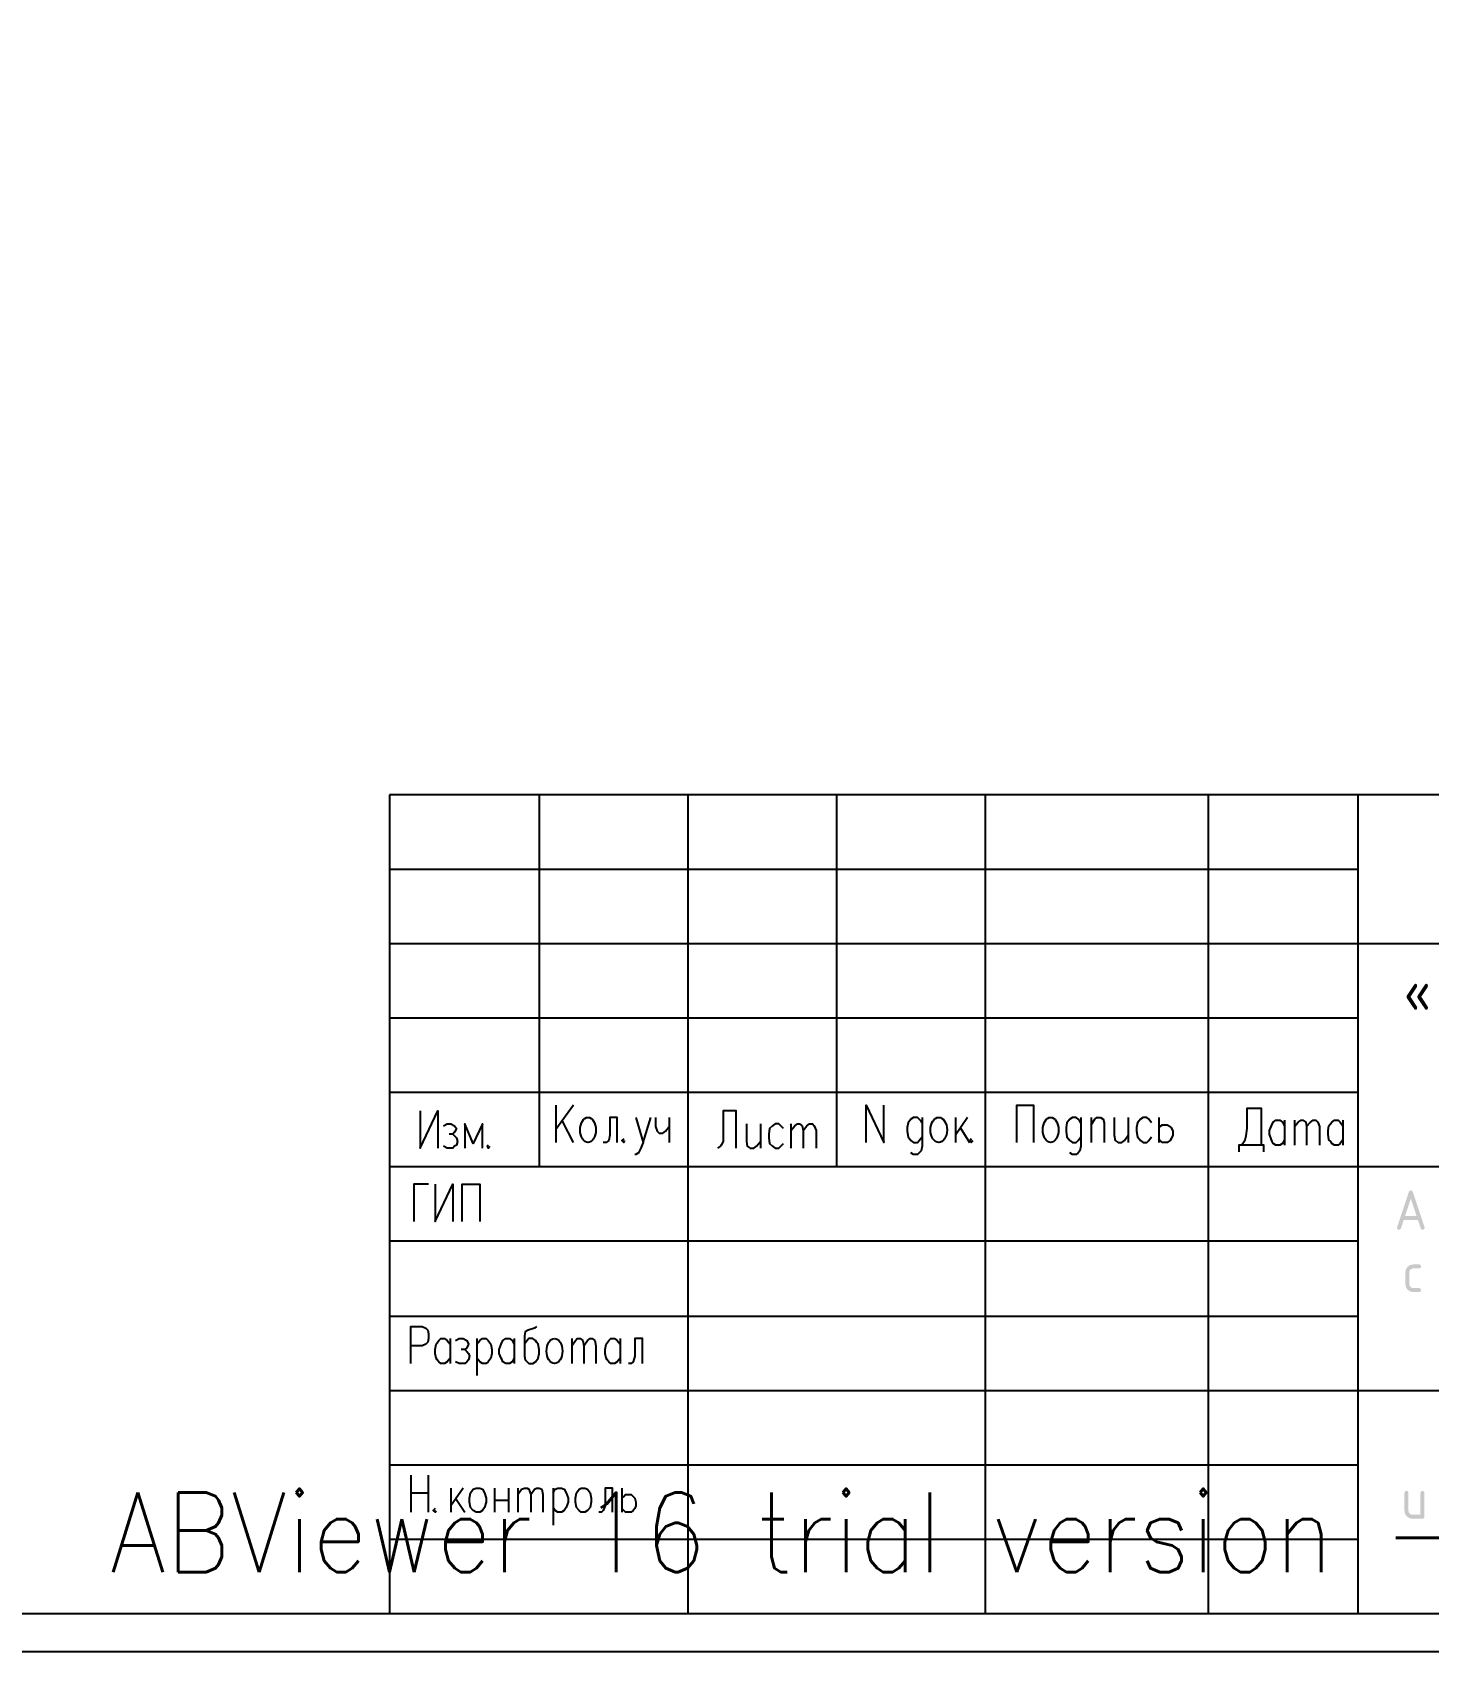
# Model space of a CAD drawing. Header units: millimetres. Extents: x 0 to 420, y 0 to 297.
# Drawn here: x 276.6 to 340.2, y 0 to 73.8 of the extents above; entities that cross this region are included whole.
import ezdxf

# ---------------------------------------------------------------- set-up
doc = ezdxf.new("R2010")
doc.units = ezdxf.units.MM
doc.layers.get('0').update_dxf_attribs({"linetype": 'CONTINUOUS'})
doc.styles.get("Standard").update_dxf_attribs({"font": 'STANDARD'})

# ---------------------------------------------------------------- blocks, each defined once
blk = doc.blocks.new('ABViewer')
at = {"color": 0, "true_color": 0x000001, "insert": (0, 0), "char_height": 0.05, "attachment_point": 1}
blk.add_mtext('ABViewer 16 trial version - www.cadsofttools.com', dxfattribs=at)

msp = doc.modelspace()

# ---------------------------------------------------------------- hatches: boundary and pattern name
at = {"true_color": 0x000007}
h = msp.add_hatch(color=0, dxfattribs=at)
h.paths.add_polyline_path([(339.390082, 20.639815), (339.126601, 19.84827), (339.654114, 19.84827)], flags=0)
h.paths.add_polyline_path([(340.019019, 19.309181), (339.996419, 19.241726), (339.92917, 19.219333), (339.875082, 19.234629), (339.843732, 19.280518), (339.714197, 19.668574), (339.066519, 19.668574), (338.936983, 19.280518), (338.905219, 19.234629), (338.851545, 19.219333), (338.78409, 19.241726), (338.761697, 19.309181), (338.765555, 19.337845), (339.300785, 20.943535), (339.335098, 20.997623), (339.390082, 21.015744), (339.444997, 20.998381), (339.478828, 20.946291), (340.01516, 19.337845)], flags=0)
for points in [[(339.322393, 17.280803), (339.322393, 16.742265), (339.335622, 16.673501), (339.375309, 16.615486), (339.433325, 16.575798), (339.502089, 16.562569), (339.771082, 16.562569), (339.83833, 16.539969), (339.86093, 16.472721), (339.83833, 16.405266), (339.771082, 16.382873), (339.502089, 16.382873), (339.3627, 16.408918), (339.246876, 16.487053), (339.168741, 16.602877), (339.142697, 16.742265), (339.142697, 17.280803), (339.168741, 17.419984), (339.246876, 17.536015), (339.3627, 17.61415), (339.502089, 17.640195), (339.771082, 17.640195), (339.83833, 17.617595), (339.86093, 17.550347), (339.83833, 17.482892), (339.771082, 17.460499), (339.502089, 17.460499), (339.432636, 17.447339), (339.374758, 17.408133), (339.335346, 17.349842)], [(340.012073, 7.235431), (340.012073, 6.144024), (339.989336, 6.075812), (339.921123, 6.053074), (339.46637, 6.053074), (339.325328, 6.079257), (339.20785, 6.158356), (339.128751, 6.275834), (339.102568, 6.416876), (339.102568, 7.235431), (339.125306, 7.303644), (339.193519, 7.326381), (339.261731, 7.303644), (339.284469, 7.235431), (339.284469, 6.416876), (339.297767, 6.347492), (339.337937, 6.288443), (339.396986, 6.248273), (339.46637, 6.234975), (339.830172, 6.234975), (339.830172, 7.235431), (339.85291, 7.303644), (339.921123, 7.326381), (339.989336, 7.303644)]]:
    msp.add_hatch(color=0, dxfattribs=at).paths.add_polyline_path(points, flags=0)

# ---------------------------------------------------------------- linework, layer by layer
at = {"color": 0, "true_color": 0x000007}
for points in [[(0.211668, 0), (420.073667, 0), (420.073667, 296.925999), (0.211668, 296.925999)], [(7.239002, 1.735667), (418.338, 1.735667), (418.338, 295.190332), (7.239002, 295.190332)], [(296.799, 7.450667), (296.968334, 7.450667), (297.095334, 7.408333), (297.18, 7.239), (297.264667, 6.985), (297.264667, 6.815667), (297.18, 6.561667), (297.095334, 6.434667), (296.968334, 6.35), (296.799, 6.35), (296.672, 6.434667), (296.545, 6.561667), (296.502667, 6.815667), (296.502667, 6.985), (296.545, 7.239), (296.672, 7.408333)], [(301.582667, 7.450667), (301.752, 7.450667), (301.879, 7.408333), (302.006, 7.239), (302.048334, 6.985), (302.048334, 6.815667), (302.006, 6.561667), (301.879, 6.434667), (301.752, 6.35), (301.582667, 6.35), (301.498, 6.434667), (301.371, 6.561667), (301.328667, 6.815667), (301.328667, 6.985), (301.371, 7.239), (301.498, 7.408333)]]:
    msp.add_lwpolyline(points, close=True, dxfattribs=at)
for points in [[(418.338, 39.031333), (292.862001, 39.031333)], [(292.862001, 39.031333), (292.862001, 1.735667)], [(299.677667, 39.031333), (299.677667, 22.098)], [(306.451, 39.031333), (306.451, 1.735667)], [(313.224334, 39.031333), (313.224334, 22.098)], [(319.997667, 39.031333), (319.997667, 1.735667)], [(330.157667, 39.031333), (330.157667, 1.735667)], [(336.973334, 39.031333), (336.973334, 1.735667)], [(292.862001, 35.644667), (336.973334, 35.644667)], [(292.862001, 32.258), (336.973334, 32.258)], [(336.973334, 32.258), (418.338, 32.258)], [(292.862001, 28.871333), (336.973334, 28.871333)], [(292.862001, 25.484667), (336.973334, 25.484667)], [(294.259001, 24.638), (294.259001, 22.944667), (295.063334, 24.638), (295.063334, 22.944667)], [(301.244, 24.892), (300.439667, 23.791333)], [(300.439667, 24.892), (300.439667, 23.198667)], [(308.652334, 22.944667), (308.652334, 24.638), (308.059667, 24.638), (308.059667, 23.241), (307.975, 23.071667), (307.932667, 23.029333), (307.805667, 22.944667)], [(314.579, 23.198667), (314.579, 24.892), (315.383334, 23.198667), (315.383334, 24.892)], [(321.437, 23.198667), (321.437, 24.892), (322.199, 24.892), (322.199, 23.198667)], [(331.681667, 23.071667), (331.851, 23.325667), (331.893334, 23.495), (331.935667, 23.833667), (331.935667, 24.765), (332.570667, 24.765), (332.570667, 23.071667)], [(295.317334, 23.960667), (295.486667, 24.045333), (295.656, 24.045333), (295.825334, 23.960667), (295.91, 23.833667), (295.825334, 23.664333), (295.740667, 23.579667), (295.571334, 23.579667)], [(297.095334, 22.944667), (297.095334, 24.045333), (296.672, 23.156333), (296.291, 24.045333), (296.291, 22.944667)], [(301.244, 23.198667), (300.736, 24.172333)], [(303.233667, 23.198667), (303.233667, 24.341667), (302.895, 24.341667), (302.895, 23.537333), (302.852667, 23.283333), (302.725667, 23.198667), (302.598667, 23.198667)], [(304.080334, 24.341667), (304.419, 23.198667), (304.757667, 24.341667)], [(304.969334, 24.341667), (304.969334, 23.918333), (305.054, 23.706667), (305.138667, 23.622), (305.308, 23.622), (305.435, 23.706667), (305.604334, 23.918333)], [(305.604334, 24.341667), (305.604334, 23.198667)], [(309.118, 24.045333), (309.118, 23.241), (309.160334, 23.029333), (309.287334, 22.944667), (309.456667, 22.944667), (309.583667, 23.029333), (309.753, 23.241)], [(309.753, 24.045333), (309.753, 22.944667)], [(310.811334, 23.833667), (310.684334, 23.960667), (310.599667, 24.045333), (310.430334, 24.045333), (310.303334, 23.960667), (310.176334, 23.833667), (310.134, 23.579667), (310.134, 23.410333), (310.176334, 23.156333), (310.303334, 23.029333), (310.430334, 22.944667), (310.599667, 22.944667), (310.684334, 23.029333), (310.811334, 23.156333)], [(311.15, 24.045333), (311.15, 22.944667)], [(311.15, 23.749), (311.319334, 23.960667), (311.446334, 24.045333), (311.531, 24.045333), (311.658, 23.960667), (311.700334, 23.749), (311.700334, 22.944667)], [(311.700334, 23.749), (311.869667, 23.960667), (311.996667, 24.045333), (312.123667, 24.045333), (312.208334, 23.960667), (312.293, 23.749), (312.293, 22.944667)], [(317.119, 24.087667), (317.076667, 24.172333), (316.992, 24.257), (316.907334, 24.341667), (316.738, 24.341667), (316.611, 24.257), (316.484, 24.087667), (316.441667, 23.876), (316.441667, 23.706667), (316.484, 23.452667), (316.611, 23.283333), (316.738, 23.198667), (316.907334, 23.198667), (316.992, 23.283333), (317.119, 23.452667)], [(317.119, 24.341667), (317.119, 23.029333), (317.076667, 22.817667), (316.992, 22.733), (316.907334, 22.648333), (316.738, 22.648333), (316.611, 22.733)], [(318.643, 24.341667), (318.643, 23.198667)], [(319.193334, 24.341667), (318.643, 23.537333)], [(318.854667, 23.876), (319.278, 23.198667)], [(324.358, 24.087667), (324.315667, 24.172333), (324.231, 24.257), (324.146334, 24.341667), (323.977, 24.341667), (323.85, 24.257), (323.723, 24.087667), (323.680667, 23.876), (323.680667, 23.706667), (323.723, 23.452667), (323.85, 23.283333), (323.977, 23.198667), (324.146334, 23.198667), (324.231, 23.283333), (324.358, 23.452667)], [(324.358, 24.341667), (324.358, 23.029333), (324.315667, 22.817667), (324.231, 22.733), (324.146334, 22.648333), (323.977, 22.648333), (323.85, 22.733)], [(324.823667, 24.341667), (324.823667, 23.198667)], [(324.823667, 24.003), (324.993, 24.257), (325.077667, 24.341667), (325.247, 24.341667), (325.374, 24.257), (325.416334, 24.087667), (325.416334, 23.198667)], [(325.882, 24.341667), (325.882, 23.537333), (325.924334, 23.283333), (326.051334, 23.198667), (326.220667, 23.198667), (326.347667, 23.283333), (326.517, 23.537333)], [(326.517, 24.341667), (326.517, 23.198667)], [(327.575334, 24.087667), (327.448334, 24.257), (327.363667, 24.341667), (327.194334, 24.341667), (327.067334, 24.257), (326.940334, 24.087667), (326.898, 23.876), (326.898, 23.706667), (326.940334, 23.452667), (327.067334, 23.283333), (327.194334, 23.198667), (327.363667, 23.198667), (327.448334, 23.283333), (327.575334, 23.452667)], [(327.914, 24.341667), (327.914, 23.198667)], [(327.914, 23.876), (327.956334, 23.918333), (328.083334, 24.003), (328.252667, 24.003), (328.295, 24.003), (328.422, 23.918333), (328.464334, 23.876), (328.549, 23.706667), (328.549, 23.537333), (328.464334, 23.368), (328.422, 23.283333), (328.295, 23.198667), (328.083334, 23.198667), (327.956334, 23.283333), (327.914, 23.368)], [(333.629, 23.325667), (333.544334, 23.156333), (333.417334, 23.071667), (333.248, 23.071667), (333.121, 23.156333), (333.078667, 23.241), (333.036334, 23.325667), (332.951667, 23.579667), (332.951667, 23.749), (333.036334, 23.960667), (333.121, 24.13), (333.248, 24.214667), (333.417334, 24.214667), (333.544334, 24.13), (333.629, 23.960667)], [(333.629, 24.214667), (333.629, 23.071667)], [(334.094667, 24.214667), (334.094667, 23.071667)], [(334.094667, 23.918333), (334.264, 24.13), (334.391, 24.214667), (334.475667, 24.214667), (334.602667, 24.13), (334.645, 23.918333), (334.645, 23.071667)], [(334.645, 23.918333), (334.814334, 24.13), (334.941334, 24.214667), (335.068334, 24.214667), (335.153, 24.13), (335.237667, 23.918333), (335.237667, 23.071667)], [(336.296, 23.325667), (336.169, 23.156333), (336.084334, 23.071667), (335.915, 23.071667), (335.788, 23.156333), (335.745667, 23.241), (335.661, 23.325667), (335.618667, 23.579667), (335.618667, 23.749), (335.661, 23.960667), (335.788, 24.13), (335.915, 24.214667), (336.084334, 24.214667), (336.169, 24.13), (336.296, 23.960667)], [(336.296, 24.214667), (336.296, 23.071667)], [(295.740667, 23.579667), (295.825334, 23.495), (295.91, 23.410333), (295.952334, 23.241), (295.91, 23.071667), (295.825334, 23.029333), (295.740667, 22.944667), (295.486667, 22.944667), (295.317334, 23.029333)], [(297.349334, 23.071667), (297.307, 23.029333), (297.349334, 22.944667), (297.434, 23.029333)], [(303.53, 23.368), (303.445334, 23.283333), (303.53, 23.198667), (303.572334, 23.283333)], [(304.419, 23.198667), (304.292, 22.902333), (304.207334, 22.733), (304.080334, 22.648333), (304.038, 22.648333)], [(319.362667, 23.368), (319.320334, 23.283333), (319.362667, 23.198667), (319.447334, 23.283333)], [(332.697667, 22.775333), (332.697667, 23.071667), (331.554667, 23.071667), (331.554667, 22.775333)], [(292.862001, 22.098), (418.338, 22.098)], [(294.640001, 21.293667), (293.962667, 21.293667), (293.962667, 19.600333)], [(294.936334, 21.293667), (294.936334, 19.600333), (295.740667, 21.293667), (295.740667, 19.600333)], [(296.164, 19.600333), (296.164, 21.293667), (296.968334, 21.293667), (296.968334, 19.600333)], [(292.862001, 18.711333), (336.973334, 18.711333)], [(292.862001, 15.282333), (336.973334, 15.282333)], [(293.835667, 13.123333), (293.835667, 14.816667), (294.343667, 14.816667), (294.513001, 14.732), (294.597667, 14.647333), (294.640001, 14.478), (294.640001, 14.266333), (294.597667, 14.097), (294.513001, 14.012333), (294.343667, 13.927667), (293.835667, 13.927667)], [(299.550667, 14.816667), (299.466, 14.732), (299.169667, 14.647333), (299.042667, 14.562667), (299.000334, 14.393333), (299.000334, 13.462), (299.042667, 13.292667), (299.127334, 13.208), (299.212, 13.123333), (299.381334, 13.123333), (299.508334, 13.208), (299.635334, 13.377333), (299.677667, 13.589), (299.677667, 13.758333), (299.635334, 14.012333), (299.550667, 14.097), (299.508334, 14.181667), (299.381334, 14.266333), (299.212, 14.266333), (299.127334, 14.181667), (299.000334, 14.012333)], [(295.613667, 13.377333), (295.486667, 13.208), (295.359667, 13.123333), (295.190334, 13.123333), (295.105667, 13.208), (295.021001, 13.292667), (294.978667, 13.377333), (294.936334, 13.589), (294.936334, 13.758333), (294.978667, 14.012333), (295.105667, 14.181667), (295.190334, 14.266333), (295.359667, 14.266333), (295.486667, 14.181667), (295.613667, 14.012333)], [(295.613667, 14.266333), (295.613667, 13.123333)], [(295.867667, 14.181667), (296.037, 14.266333), (296.206334, 14.266333), (296.375667, 14.181667), (296.460334, 14.012333), (296.375667, 13.843), (296.291, 13.758333), (296.121667, 13.758333)], [(296.841334, 14.266333), (296.841334, 12.573)], [(296.841334, 14.012333), (296.968334, 14.181667), (297.095334, 14.266333), (297.264667, 14.266333), (297.349334, 14.181667), (297.476334, 14.012333), (297.518667, 13.758333), (297.518667, 13.589), (297.476334, 13.377333), (297.349334, 13.208), (297.264667, 13.123333), (297.095334, 13.123333), (296.968334, 13.208), (296.841334, 13.377333)], [(298.534667, 13.377333), (298.45, 13.208), (298.323, 13.123333), (298.153667, 13.123333), (298.026667, 13.208), (297.984334, 13.292667), (297.942, 13.377333), (297.857334, 13.589), (297.857334, 13.758333), (297.942, 14.012333), (298.026667, 14.181667), (298.153667, 14.266333), (298.323, 14.266333), (298.45, 14.181667), (298.534667, 14.012333)], [(298.534667, 14.266333), (298.534667, 13.123333)], [(301.159334, 14.266333), (301.159334, 13.123333)], [(301.159334, 13.927667), (301.328667, 14.181667), (301.413334, 14.266333), (301.540334, 14.266333), (301.667334, 14.181667), (301.709667, 13.927667), (301.709667, 13.123333)], [(301.709667, 13.927667), (301.879, 14.181667), (302.006, 14.266333), (302.090667, 14.266333), (302.217667, 14.181667), (302.26, 13.927667), (302.26, 13.123333)], [(303.360667, 13.377333), (303.233667, 13.208), (303.106667, 13.123333), (302.937334, 13.123333), (302.852667, 13.208), (302.768, 13.292667), (302.725667, 13.377333), (302.683334, 13.589), (302.683334, 13.758333), (302.725667, 14.012333), (302.852667, 14.181667), (302.937334, 14.266333), (303.106667, 14.266333), (303.233667, 14.181667), (303.360667, 14.012333)], [(303.360667, 14.266333), (303.360667, 13.123333)], [(304.376667, 13.123333), (304.376667, 14.266333), (304.038, 14.266333), (304.038, 13.462), (303.953334, 13.208), (303.868667, 13.123333), (303.741667, 13.123333)], [(296.291, 13.758333), (296.375667, 13.673667), (296.460334, 13.589), (296.502667, 13.462), (296.460334, 13.292667), (296.375667, 13.208), (296.291, 13.123333), (296.037, 13.123333), (295.867667, 13.208)], [(292.862001, 11.895667), (336.973334, 11.895667)], [(336.973334, 11.895667), (418.338, 11.895667)], [(292.862001, 8.509), (336.973334, 8.509)], [(293.835667, 8.043333), (293.835667, 6.35)], [(294.640001, 6.35), (294.640001, 8.043333)], [(295.656, 7.450667), (295.656, 6.35)], [(296.206334, 7.450667), (295.656, 6.646333)], [(297.645667, 7.450667), (297.645667, 6.35)], [(298.280667, 7.450667), (298.280667, 6.35)], [(298.704, 7.450667), (298.704, 6.35)], [(298.704, 7.154333), (298.873334, 7.408333), (299.000334, 7.450667), (299.127334, 7.450667), (299.212, 7.408333), (299.296667, 7.154333), (299.296667, 6.35)], [(299.296667, 7.154333), (299.466, 7.408333), (299.550667, 7.450667), (299.677667, 7.450667), (299.804667, 7.408333), (299.847, 7.154333), (299.847, 6.35)], [(300.312667, 7.450667), (300.312667, 5.757333)], [(300.312667, 7.239), (300.397334, 7.408333), (300.524334, 7.450667), (300.693667, 7.450667), (300.820667, 7.408333), (300.905334, 7.239), (300.99, 6.985), (300.99, 6.815667), (300.905334, 6.561667), (300.820667, 6.434667), (300.693667, 6.35), (300.524334, 6.35), (300.397334, 6.434667), (300.312667, 6.561667)], [(303.022, 6.35), (303.022, 7.450667), (302.683334, 7.450667), (302.683334, 6.646333), (302.598667, 6.434667), (302.514, 6.35), (302.387, 6.35)], [(303.445334, 7.450667), (303.445334, 6.35)], [(293.835667, 7.239), (294.640001, 7.239)], [(295.867667, 6.985), (296.291, 6.35)], [(297.645667, 6.900333), (298.280667, 6.900333)], [(303.445334, 6.985), (303.53, 7.069667), (303.614667, 7.154333), (303.784, 7.154333), (303.868667, 7.154333), (303.953334, 7.069667), (304.038, 6.985), (304.080334, 6.815667), (304.080334, 6.646333), (304.038, 6.519333), (303.953334, 6.434667), (303.868667, 6.35), (303.614667, 6.35), (303.53, 6.434667), (303.445334, 6.519333)], [(294.936334, 6.519333), (294.851667, 6.434667), (294.936334, 6.35), (294.978667, 6.434667)], [(292.862001, 5.122333), (336.973334, 5.122333)], [(292.862001, 1.735667), (418.338, 1.735667)]]:
    msp.add_lwpolyline(points, dxfattribs=at)
for centre, ratio in [((301.900167, 23.770167), 0.62963), ((317.881, 23.770167), 0.666667), ((322.982167, 23.770167), 0.62963), ((300.376167, 13.694833), 0.62963)]:
    msp.add_ellipse(centre, major_axis=(0, 0.5715), ratio=ratio, start_param=0, end_param=6.283185, dxfattribs=at)

# ---------------------------------------------------------------- block references
at = {"color": 0, "true_color": 0x000000, "xscale": 72.47926, "yscale": 72.47926}
msp.add_blockref('ABViewer', (280.119667, 7.247926), dxfattribs=at)

# ---------------------------------------------------------------- texts
at = {"color": 0, "true_color": 0x000007, "insert": (339.090034, 31.025521), "char_height": 1.984469, "width": 1.1024828, "attachment_point": 1}
msp.add_mtext('«', dxfattribs=at)

doc.saveas('drawing.dxf')
